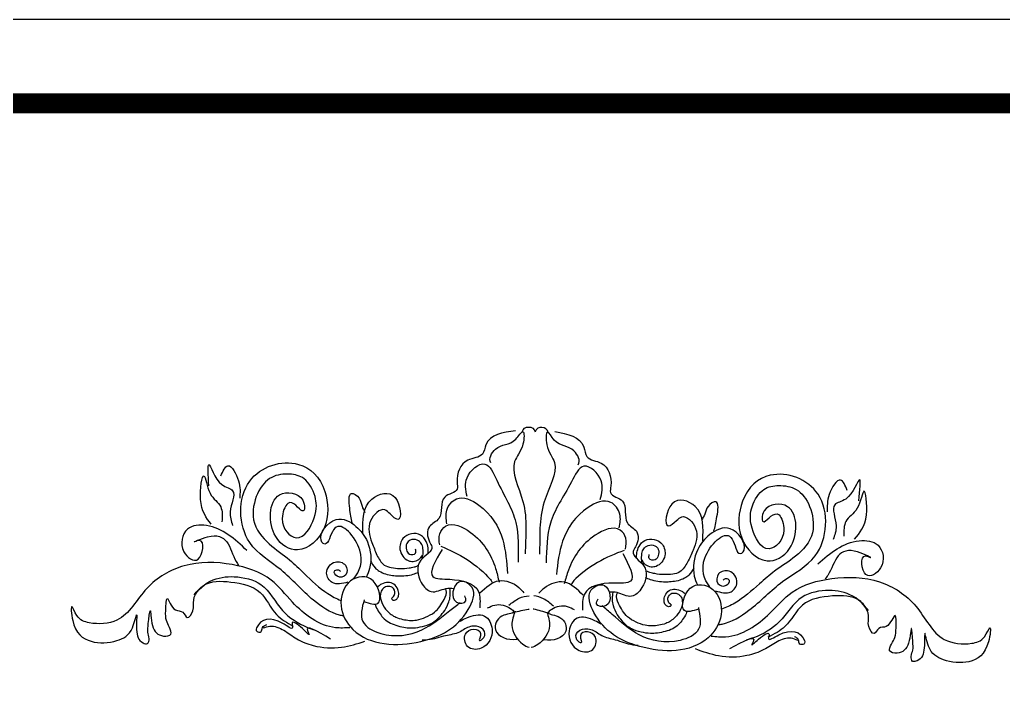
# Model space of a CAD drawing. Extents: x 3172 to 33391, y 13916 to 34175.
# Drawn here: x 20667 to 22007, y 19662 to 20587 of the extents above; entities that cross this region are included whole.
import ezdxf

# ---------------------------------------------------------------- set-up
doc = ezdxf.new("R2010")
doc.units = 0
doc.layers.get('0').update_dxf_attribs({"linetype": 'CONTINUOUS'})

msp = doc.modelspace()

# ---------------------------------------------------------------- linework, layer by layer
msp.add_lwpolyline([(22702.221, 13915.60471), (22702.221, 20586.55623), (13771.04168, 20586.55623), (13771.04168, 13915.60471)], close=True)
at = {"const_width": 27.3213}
msp.add_lwpolyline([(22588.38223, 14029.44347), (22588.38223, 20472.71746), (13913.86849, 20472.71746), (13913.86849, 14029.44347)], close=True, dxfattribs=at)
at = {"linetype": 'Continuous', "extrusion": (0, 0, -1)}
for centre, start_param, end_param in [((21359.70376, 20023.07068), 4.9355054788, 6.4402269414), ((21361.96467, 20023.07068), 6.126143673, 7.6308651355)]:
    msp.add_ellipse(centre, major_axis=(0, 8.27181), ratio=0.9547244094, start_param=start_param, end_param=end_param, dxfattribs=at)
at = {"linetype": 'Continuous'}
for centre, start_param, end_param in [((21377.27447, 20022.7151), 6.126143673, 7.6308651355), ((21379.53294, 20022.61014), 4.9355054788, 6.4402269414)]:
    msp.add_ellipse(centre, major_axis=(0.38403, 8.26289), ratio=0.9547244094, start_param=start_param, end_param=end_param, dxfattribs=at)
for points, knots in [([(21342.75762, 20026.48816), (21325.47645, 20024.04966), (21303.14889, 20020.89906), (21299.04799, 19989.28457), (21270.94726, 19990.01948), (21261.0835, 19965.16589), (21265.74608, 19941.90355), (21236.49067, 19939.48856), (21246.64084, 19906.16131), (21221.28944, 19897.82068), (21222.54274, 19878.74588), (21233.66395, 19863.19064), (21205.3855, 19850.83545), (21210.42697, 19822.10002), (21228.02517, 19802.28922), (21244.94575, 19812.3539), (21255.28071, 19811.87868), (21258.82919, 19811.58229)], [0, 0, 0, 0, 22.4654363606, 29.0257364792, 39.9630731733, 56.3076123384, 60.7741305468, 70.8060130596, 85.5868549027, 93.9599648057, 104.1111574954, 107.743275257, 119.5488183404, 134.1721717338, 143.3802155649, 153.7368428343, 159.1680382813, 159.1680382813, 159.1680382813, 159.1680382813]), ([(21309.21397, 19982.80649), (21305.62559, 19988.24752), (21317.9775, 20010.59685), (21338.82646, 20004.86819), (21355.51238, 20032.94994), (21354.0333, 20000.55058), (21331.18995, 19979.78549), (21362.2566, 19923.05307), (21356.16037, 19882.48985), (21356.16037, 19858.56183)], [0, 0, 0, 0, 9.6218825948, 25.0715891514, 32.0480949465, 40.2681677133, 53.1358032013, 80.0626172802, 114.877888544, 114.877888544, 114.877888544, 114.877888544]), ([(21428.09897, 19980.04531), (21431.93609, 19985.31387), (21420.63509, 20008.21255), (21399.54266, 20003.45801), (21384.17845, 20032.28415), (21384.15177, 19999.85106), (21406.00643, 19978.04783), (21372.33941, 19922.81889), (21376.54586, 19882.01639), (21375.43497, 19858.11417)], [0, 0, 0, 0, 9.6218825948, 25.0715891514, 32.0480949465, 40.2681677133, 53.1358032013, 80.0626172802, 114.877888544, 114.877888544, 114.877888544, 114.877888544]), ([(21396.61947, 20025.23718), (21413.76879, 20021.99901), (21435.92601, 20017.81523), (21438.55474, 19986.04443), (21466.65929, 19985.47394), (21475.35856, 19960.18921), (21469.62102, 19937.16842), (21498.73277, 19933.39781), (21487.04628, 19900.57773), (21511.98311, 19891.06912), (21509.84559, 19872.07308), (21498.01421, 19857.05093), (21525.68855, 19843.3962), (21519.31844, 19814.92581), (21500.81948, 19795.95339), (21484.38441, 19806.79278), (21474.03853, 19806.79788), (21470.48011, 19806.66656)], [0, 0, 0, 0, 22.4654363606, 29.0257364792, 39.9630731733, 56.3076123384, 60.7741305468, 70.8060130596, 85.5868549027, 93.9599648057, 104.1111574954, 107.743275257, 119.5488183404, 134.1721717338, 143.3802155649, 153.7368428343, 159.1680382813, 159.1680382813, 159.1680382813, 159.1680382813]), ([(20925.15579, 19951.49117), (20924.24647, 19965.96103), (20922.29841, 19996.95993), (20935.85999, 19950.78836), (20965.90104, 19946.61859), (20950.8014, 19918.10342), (20955.62628, 19903.15978), (20957.53258, 19897.25556)], [0, 0, 0, 0, 13.9741795914, 29.9369970565, 38.4029055632, 52.47353875, 61.6639845495, 61.6639845495, 61.6639845495, 61.6639845495]), ([(20941.34424, 19965.05011), (20944.42214, 19971.46697), (20952.11688, 19987.50908), (20968.80875, 19957.01539), (20967.75499, 19941.86539), (20967.24565, 19934.54257)], [0, 0, 0, 0, 8.2214108088, 20.5534965947, 32.0909577038, 32.0909577038, 32.0909577038, 32.0909577038]), ([(21108.65768, 19774.0331), (21106.83289, 19774.35063), (21092.03395, 19777.57074), (21060.62977, 19798.2483), (21026.37487, 19839.25249), (20965.87756, 19872.26082), (20962.92287, 19967.20489), (21043.91703, 19993.63856), (21086.34303, 19955.28066), (21090.12332, 19891.97673), (21050.43176, 19854.7856), (21005.44797, 19880.50287), (21006.20393, 19948.95028), (21057.25671, 19940.40848), (21055.86723, 19905.5036), (21035.02406, 19940.69942), (21019.05642, 19898.70275), (21048.91967, 19867.05073), (21073.86868, 19912.94616), (21070.60222, 19940.31935), (21057.53467, 19963.38765), (21034.46814, 19968.6234), (21008.90046, 19965.71458), (20989.72473, 19943.60813), (20980.47568, 19901.76165), (21006.82059, 19870.08971), (21033.04301, 19853.59869), (21058.37, 19828.67269), (21080.48092, 19807.3531), (21098.97853, 19797.64177), (21105.13304, 19795.30426)], [172.8628841392, 172.8628841392, 172.8628841392, 172.8628841392, 196.5319320631, 366.3449800695, 616.2198880526, 858.8322950787, 1218.4274042659, 1530.8064697366, 1747.71637213, 1903.5175479659, 2052.7376029322, 2164.90746286, 2334.3921355943, 2441.5406095616, 2509.6185225818, 2582.6042128833, 2623.2480685576, 2695.2742289079, 2789.6606526459, 2891.2700209159, 3027.6052534343, 3139.7751133621, 3266.3752367057, 3403.5447716537, 3540.5410187085, 3696.5113649357, 3845.7319146416, 3956.0262607631, 4127.0455359295, 4209.3820495993, 4209.3820495993, 4209.3820495993, 4209.3820495993]), ([(21276.83708, 19937.04522), (21275.1615, 19945.58123), (21271.40746, 19964.70557), (21303.36918, 19991.78225), (21322.91565, 19943.99915), (21347.71773, 19907.04063), (21346.8478, 19866.07675), (21346.4473, 19847.21739)], [0, 0, 0, 0, 12.3301255878, 27.6247910457, 41.1089771915, 71.9997188226, 98.3553948859, 98.3553948859, 98.3553948859, 98.3553948859]), ([(21458.31642, 19932.83024), (21460.3865, 19941.27925), (21465.02436, 19960.20869), (21434.35417, 19988.74004), (21412.61038, 19941.91593), (21386.1192, 19906.14873), (21385.08639, 19865.18864), (21384.61089, 19846.33102)], [0, 0, 0, 0, 12.3301255878, 27.6247910457, 41.1089771915, 71.9997188226, 98.3553948859, 98.3553948859, 98.3553948859, 98.3553948859]), ([(20928.39348, 19898.95043), (20921.67636, 19907.85958), (20909.06832, 19924.58207), (20918.67402, 19981.72551), (20923.65008, 19936.89817), (20944.42924, 19925.95397), (20943.42406, 19909.7647), (20942.96308, 19902.34016)], [0, 0, 0, 0, 18.0294081841, 33.8412342602, 46.0618785811, 57.746909982, 67.6452252842, 67.6452252842, 67.6452252842, 67.6452252842]), ([(21618.74643, 19762.18595), (21620.58399, 19762.41842), (21635.51647, 19764.94799), (21667.84677, 19784.14528), (21703.9684, 19823.51492), (21765.93294, 19853.679), (21773.29235, 19948.38352), (21693.61274, 19978.54894), (21649.45167, 19942.20209), (21642.73649, 19879.14191), (21680.65861, 19840.14815), (21726.78785, 19863.74926), (21729.21046, 19932.15797), (21677.81617, 19925.99557), (21677.58364, 19891.06382), (21700.03835, 19925.25402), (21714.03902, 19882.56131), (21682.73849, 19852.32986), (21659.94713, 19899.33409), (21664.48091, 19926.52611), (21678.60534, 19948.96287), (21701.89007, 19953.12208), (21727.29515, 19949.02938), (21745.42387, 19926.05651), (21752.72017, 19883.82576), (21724.93326, 19853.41106), (21697.9735, 19838.15523), (21671.51659, 19814.43195), (21648.43973, 19794.16188), (21629.5112, 19785.3198), (21623.25481, 19783.27054)], [172.8628841392, 172.8628841392, 172.8628841392, 172.8628841392, 196.5319320631, 366.3449800695, 616.2198880526, 858.8322950787, 1218.4274042659, 1530.8064697366, 1747.71637213, 1903.5175479659, 2052.7376029322, 2164.90746286, 2334.3921355943, 2441.5406095616, 2509.6185225818, 2582.6042128833, 2623.2480685576, 2695.2742289079, 2789.6606526459, 2891.2700209159, 3027.6052534343, 3139.7751133621, 3266.3752367057, 3403.5447716537, 3540.5410187085, 3696.5113649357, 3845.7319146416, 3956.0262607631, 4127.0455359295, 4209.3820495993, 4209.3820495993, 4209.3820495993, 4209.3820495993]), ([(21794.74767, 19945.22924), (21791.971, 19951.78207), (21785.02933, 19968.16413), (21766.93975, 19938.47826), (21767.28902, 19923.29568), (21767.45784, 19915.9571)], [0, 0, 0, 0, 8.2214108088, 20.5534965947, 32.0909577038, 32.0909577038, 32.0909577038, 32.0909577038]), ([(21810.28917, 19930.93335), (21811.8693, 19945.3454), (21815.25441, 19976.22043), (21799.56388, 19930.72825), (21769.36164, 19927.95768), (21783.12114, 19898.77223), (21777.60769, 19884.06871), (21775.42933, 19878.25936)], [0, 0, 0, 0, 13.9741795914, 29.9369970565, 38.4029055632, 52.47353875, 61.6639845495, 61.6639845495, 61.6639845495, 61.6639845495]), ([(21120.1827, 19900.97872), (21119.10622, 19906.82606), (21116.95964, 19918.48605), (21114.29897, 19947.15175), (21131.71751, 19935.15693), (21132.87711, 19924.1189), (21136.26614, 19917.95568), (21137.77523, 19915.21129)], [0, 0, 0, 0, 9.8796856964, 19.7007426207, 25.9007935747, 31.556711011, 36.0968548522, 36.0968548522, 36.0968548522, 36.0968548522]), ([(21134.81508, 19887.06548), (21134.72413, 19904.77864), (21134.57, 19934.7969), (21184.07965, 19949.17714), (21189.62248, 19896.66662), (21172.59373, 19912.20855), (21161.56038, 19923.9488), (21138.60215, 19902.28538), (21145.51667, 19877.20136), (21151.72247, 19862.66235), (21154.10037, 19857.09139)], [0, 0, 0, 0, 23.3458651826, 39.5639231379, 54.0635061298, 60.5498660649, 65.0472251346, 77.2814937503, 91.6971120094, 100.6521262523, 100.6521262523, 100.6521262523, 100.6521262523]), ([(21249.31672, 19899.75821), (21248.4307, 19906.08313), (21246.57456, 19919.33326), (21264.75033, 19941.1908), (21303.82938, 19922.45595), (21328.24011, 19882.8045), (21330.76216, 19847.555), (21331.8777, 19831.96366)], [0, 0, 0, 0, 9.042083331, 18.9423281514, 35.0989340206, 63.3879307938, 85.8245928474, 85.8245928474, 85.8245928474, 85.8245928474]), ([(21597.86491, 19876.31083), (21598.77812, 19894.00068), (21600.32572, 19923.97941), (21551.53708, 19940.64269), (21543.56235, 19888.44613), (21561.29429, 19903.18072), (21572.8608, 19914.39607), (21594.78853, 19891.69014), (21586.7169, 19866.95419), (21579.8428, 19852.71897), (21577.20882, 19847.26441)], [0, 0, 0, 0, 23.3458651826, 39.5639231379, 54.0635061298, 60.5498660649, 65.0472251346, 77.2814937503, 91.6971120094, 100.6521262523, 100.6521262523, 100.6521262523, 100.6521262523]), ([(21804.6157, 19878.59958), (21811.73919, 19887.18727), (21825.11, 19903.30639), (21818.16763, 19960.83416), (21811.11576, 19916.28618), (21789.85091, 19906.31849), (21790.10339, 19890.10001), (21790.21918, 19882.66207)], [0, 0, 0, 0, 18.0294081841, 33.8412342602, 46.0618785811, 57.746909982, 67.6452252842, 67.6452252842, 67.6452252842, 67.6452252842]), ([(21484.07601, 19894.30576), (21485.25472, 19900.58273), (21487.72401, 19913.7324), (21470.5826, 19936.41021), (21430.6759, 19919.50985), (21404.45062, 19881.03446), (21400.29479, 19845.94006), (21398.4566, 19830.41732)], [0, 0, 0, 0, 9.042083331, 18.9423281514, 35.0989340206, 63.3879307938, 85.8245928474, 85.8245928474, 85.8245928474, 85.8245928474]), ([(21613.12745, 19889.52975), (21614.47424, 19895.32081), (21617.15984, 19906.86856), (21621.14848, 19935.37983), (21603.19185, 19924.20662), (21601.52104, 19913.23433), (21597.84953, 19907.23509), (21596.21466, 19904.56373)], [0, 0, 0, 0, 9.8796856964, 19.7007426207, 25.9007935747, 31.556711011, 36.0968548522, 36.0968548522, 36.0968548522, 36.0968548522]), ([(20976.95872, 19863.35828), (20960.5018, 19878.62398), (20937.25269, 19900.19023), (20891.37258, 19897.29215), (20883.03615, 19862.95657), (20914.7273, 19839.12553), (20921.15236, 19881.92311), (20898.19871, 19871.87698), (20931.05631, 19887.73926), (20952.7527, 19878.22529), (20957.86939, 19854.5921), (20964.51242, 19844.68228), (20965.62681, 19843.01988)], [0, 0, 0, 0, 32.435728477, 45.8227916054, 60.8232231761, 71.8555430529, 84.2130628065, 87.6037058942, 97.2288403446, 110.7914126957, 125.4972297421, 128.461433194, 128.461433194, 128.461433194, 128.461433194]), ([(21122.44675, 19825.04994), (21130.53294, 19834.66755), (21141.92722, 19862.75092), (21096.71774, 19914.686), (21087.52875, 19866.59798), (21070.47773, 19881.16595), (21096.71774, 19914.686), (21126.12219, 19898.1437), (21144.9, 19873.95058), (21147.78193, 19845.41871), (21141.2232, 19830.76825), (21139.36003, 19826.97472)], [0, 0, 0, 0, 17.5728178538, 37.3742712812, 47.5422123419, 54.1716603344, 71.8226351433, 86.5323349323, 99.3748713571, 116.7152392291, 122.9085416749, 122.9085416749, 122.9085416749, 122.9085416749]), ([(21239.60366, 19870.94546), (21238.81808, 19876.17629), (21237.35064, 19885.94728), (21252.7851, 19904.77303), (21293.20455, 19884.94152), (21312.96935, 19852.41773), (21319.07205, 19826.38631), (21320.54589, 19820.09959)], [0, 0, 0, 0, 7.3980950778, 13.8193632902, 31.5715380616, 61.0080877533, 70.3807046773, 70.3807046773, 70.3807046773, 70.3807046773]), ([(21492.44093, 19865.07315), (21493.46851, 19870.26186), (21495.388, 19879.95418), (21480.84419, 19899.47621), (21439.54762, 19881.5426), (21418.29417, 19849.97149), (21410.98951, 19824.25147), (21409.22539, 19818.03994)], [0, 0, 0, 0, 7.3980950778, 13.8193632902, 31.5715380616, 61.0080877533, 70.3807046773, 70.3807046773, 70.3807046773, 70.3807046773]), ([(21607.34075, 19813.78796), (21599.70979, 19823.7706), (21589.6316, 19852.35269), (21637.20348, 19902.13285), (21644.15002, 19853.67008), (21661.85899, 19867.43073), (21637.20348, 19902.13285), (21607.06275, 19886.97354), (21587.18199, 19863.67828), (21582.97853, 19835.31097), (21588.85003, 19820.37182), (21590.53507, 19816.49588)], [0, 0, 0, 0, 17.5728178538, 37.3742712812, 47.5422123419, 54.1716603344, 71.8226351433, 86.5323349323, 99.3748713571, 116.7152392291, 122.9085416749, 122.9085416749, 122.9085416749, 122.9085416749]), ([(21241.2225, 19869.25067), (21253.02046, 19864.00771), (21276.63546, 19853.51334), (21303.86323, 19830.27055), (21310.18369, 19821.69385), (21311.12216, 19818.88308)], [0, 0, 0, 0, 163.7603562168, 327.785335117, 364.2924072635, 364.2924072635, 364.2924072635, 364.2924072635]), ([(21754.45042, 19845.30052), (21771.59832, 19859.78572), (21795.8236, 19880.24934), (21841.5197, 19875.22434), (21848.25306, 19840.53876), (21815.48969, 19818.20472), (21811.0585, 19861.25444), (21833.52099, 19850.15349), (21801.43525, 19867.52413), (21779.32055, 19859.02769), (21773.11218, 19835.65753), (21766.01624, 19826.06682), (21764.82588, 19824.45794)], [0, 0, 0, 0, 32.435728477, 45.8227916054, 60.8232231761, 71.8555430529, 84.2130628065, 87.6037058942, 97.2288403446, 110.7914126957, 125.4972297421, 128.461433194, 128.461433194, 128.461433194, 128.461433194]), ([(21242.84005, 19864.81672), (21233.59281, 19849.11271), (21218.60336, 19823.65708), (21261.46982, 19825.18108), (21295.78558, 19817.32009), (21294.59598, 19793.20034), (21294.19607, 19785.09208)], [0, 0, 0, 0, 19.0550519819, 30.8875498248, 52.2698777618, 63.0979583059, 63.0979583059, 63.0979583059, 63.0979583059]), ([(21490.74515, 19863.45533), (21478.7165, 19858.76577), (21454.63975, 19849.37907), (21426.36226, 19827.42543), (21419.65043, 19819.15142), (21418.58248, 19816.38725)], [0, 0, 0, 0, 163.7603562168, 327.785335117, 364.2924072635, 364.2924072635, 364.2924072635, 364.2924072635]), ([(21488.92349, 19859.10127), (21497.43169, 19842.98487), (21511.22316, 19816.86078), (21468.47368, 19820.37328), (21433.82996, 19814.11392), (21433.89849, 19789.96495), (21433.92152, 19781.84686)], [0, 0, 0, 0, 19.0550519819, 30.8875498248, 52.2698777618, 63.0979583059, 63.0979583059, 63.0979583059, 63.0979583059]), ([(21136.17594, 19793.81566), (21143.94109, 19791.09295), (21163.6499, 19784.1824), (21153.30785, 19831.97868), (21111.87141, 19826.41905), (21099.90205, 19786.72042), (21130.4679, 19733.57329), (21212.20404, 19731.16638), (21271.86936, 19761.60235), (21292.25778, 19812.2979), (21260.16838, 19828.95461), (21251.65628, 19789.0271), (21277.92919, 19791.56543), (21274.69383, 19798.95601), (21273.59939, 19801.45605)], [0, 0, 0, 0, 9.8545457574, 25.0119541588, 40.6369915892, 58.3446877363, 75.9956389246, 123.5530854016, 162.5927175212, 177.5931490918, 187.2182835422, 200.4728629455, 207.1029974875, 210.4923218053, 210.4923218053, 210.4923218053, 210.4923218053]), ([(21294.19607, 19805.48681), (21302.5156, 19813.18543), (21318.3555, 19827.84315), (21343.69134, 19817.81074), (21352.17227, 19808.05667), (21354.40669, 19805.48681)], [0, 0, 0, 0, 15.7350259645, 29.9585883506, 35.0464822567, 35.0464822567, 35.0464822567, 35.0464822567]), ([(21434.86838, 19802.2196), (21426.91524, 19810.29616), (21411.77293, 19825.67346), (21385.99864, 19816.82813), (21377.07401, 19807.47831), (21374.72268, 19805.01496)], [0, 0, 0, 0, 15.7350259645, 29.9585883506, 35.0464822567, 35.0464822567, 35.0464822567, 35.0464822567]), ([(21592.17627, 19783.22474), (21584.29309, 19780.86548), (21564.2847, 19774.87739), (21576.8346, 19822.14199), (21617.96825, 19814.66461), (21628.08164, 19774.45309), (21595.08133, 19722.78233), (21513.32158, 19724.17272), (21455.13362, 19757.34591), (21437.12079, 19808.93336), (21469.9489, 19824.08231), (21476.59814, 19783.80268), (21450.4714, 19787.55802), (21454.04639, 19794.79042), (21455.25572, 19797.23696)], [0, 0, 0, 0, 9.8545457574, 25.0119541588, 40.6369915892, 58.3446877363, 75.9956389246, 123.5530854016, 162.5927175212, 177.5931490918, 187.2182835422, 200.4728629455, 207.1029974875, 210.4923218053, 210.4923218053, 210.4923218053, 210.4923218053]), ([(21136.58602, 19796.21649), (21133.85903, 19785.37386), (21128.34013, 19763.43047), (21169.35978, 19743.2176), (21213.94792, 19749.48634), (21246.06183, 19775.6356), (21262.9142, 19788.81763), (21267.63259, 19792.50838)], [0, 0, 0, 0, 14.4156182591, 29.1744234336, 57.7144751168, 80.8457521138, 89.840510818, 89.840510818, 89.840510818, 89.840510818]), ([(21304.82151, 19785.09208), (21311.14904, 19788.10834), (21322.38284, 19793.46336), (21348.84005, 19776.94329), (21319.71086, 19777.31903), (21308.67594, 19748.64253), (21333.65516, 19740.35145), (21344.88538, 19742.65547), (21345.42308, 19742.78377)], [0, 0, 0, 0, 90.1880899431, 160.1184139758, 230.4458865765, 313.3022164349, 442.7645441705, 449.3928053753, 449.3928053753, 449.3928053753, 449.3928053753]), ([(21333.74245, 19788.6672), (21338.18562, 19792.23667), (21346.18184, 19798.6605), (21356.75182, 19801.39203), (21361.3724, 19801.58749)], [0, 0, 0, 0, 8.5450367685, 15.3781821162, 15.3781821162, 15.3781821162, 15.3781821162]), ([(21394.58377, 19787.25412), (21390.3111, 19791.02602), (21382.62174, 19797.81416), (21372.18997, 19801.03347), (21367.58345, 19801.44324)], [0, 0, 0, 0, 8.5450367685, 15.3781821162, 15.3781821162, 15.3781821162, 15.3781821162]), ([(21423.30755, 19782.34016), (21417.12687, 19785.64693), (21406.15379, 19791.51772), (21378.95815, 19776.24377), (21408.07338, 19775.26675), (21417.76505, 19746.10886), (21392.42785, 19738.98641), (21381.3167, 19741.80932), (21380.78553, 19741.96245)], [0, 0, 0, 0, 90.1880899431, 160.1184139758, 230.4458865765, 313.3022164349, 442.7645441705, 449.3928053753, 449.3928053753, 449.3928053753, 449.3928053753]), ([(21342.58081, 19780.70641), (21339.99976, 19774.38064), (21334.22149, 19758.29082), (21346.16496, 19738.92275), (21358.60477, 19731.83772), (21361.50497, 19731.3652)], [11.3944617291, 11.3944617291, 11.3944617291, 11.3944617291, 90.2602563591, 211.9053778089, 250.6665120744, 250.6665120744, 250.6665120744, 250.6665120744]), ([(21339.92971, 19778.83387), (21346.97742, 19780.65432), (21354.42823, 19782.57889), (21361.04789, 19783.55669), (21361.40635, 19783.60316)], [0, 0, 0, 0, 10.6018235603, 11.2082090376, 11.2082090376, 11.2082090376, 11.2082090376]), ([(21385.38536, 19779.71224), (21387.66994, 19773.27347), (21392.69498, 19756.93273), (21379.8652, 19738.14004), (21367.10988, 19731.64018), (21364.19087, 19731.30282)], [11.3944617291, 11.3944617291, 11.3944617291, 11.3944617291, 90.2602563591, 211.9053778089, 250.6665120744, 250.6665120744, 250.6665120744, 250.6665120744]), ([(21387.94666, 19777.71864), (21380.99107, 19779.86433), (21373.63764, 19782.13274), (21367.07051, 19783.41681), (21366.71459, 19783.47987)], [0, 0, 0, 0, 10.6018235603, 11.2082090376, 11.2082090376, 11.2082090376, 11.2082090376]), ([(21591.8781, 19785.64203), (21594.09876, 19774.68448), (21598.59296, 19752.50853), (21556.67914, 19734.22185), (21512.43011, 19742.55389), (21481.56484, 19770.16589), (21465.34263, 19784.11609), (21460.80068, 19788.02192)], [0, 0, 0, 0, 14.4156182591, 29.1744234336, 57.7144751168, 80.8457521138, 89.840510818, 89.840510818, 89.840510818, 89.840510818]), ([(21091.00245, 19742.38349), (21073.19312, 19753.16988), (21053.21371, 19765.2706), (21063.91333, 19745.06245), (21051.46641, 19759.52698), (21036.09653, 19769.90007), (21041.50994, 19752.51432), (21015.18881, 19774.47034), (20994.06156, 19770.20852), (20988.91456, 19753.98794), (20992.7556, 19751.76708), (20997.68732, 19752.32937), (20997.35872, 19759.7029), (21001.63856, 19761.52965), (21004.03593, 19762.55291)], [0, 0, 0, 0, 16.6053921884, 18.6287698839, 24.5309520425, 32.4660771602, 35.0588249703, 42.6895177978, 60.7123583712, 62.4124370294, 64.4284541653, 66.1292719841, 68.9591113645, 72.5629620298, 72.5629620298, 72.5629620298, 72.5629620298]), ([(20999.23137, 19757.72252), (21002.26591, 19758.83311), (21011.57974, 19762.24184), (21028.29352, 19754.97129), (21045.16414, 19741.51177), (21071.71033, 19731.01451), (21104.3604, 19729.10875), (21127.28354, 19736.27448), (21137.82223, 19739.56886)], [0, 0, 0, 0, 4.8058548133, 14.7504936203, 25.3006879714, 37.606136269, 57.2109827005, 73.8939368862, 73.8939368862, 73.8939368862, 73.8939368862]), ([(21634.91325, 19729.7508), (21653.20415, 19739.69874), (21673.72381, 19750.85884), (21662.09753, 19731.16922), (21675.20257, 19745.04029), (21691.03746, 19754.68863), (21684.82273, 19737.57295), (21712.13481, 19758.2833), (21733.04142, 19753.04522), (21737.42981, 19736.60318), (21733.48981, 19734.56303), (21728.58951, 19735.35367), (21729.26008, 19742.704), (21725.06966, 19744.72748), (21722.72238, 19745.86094)], [0, 0, 0, 0, 16.6053921884, 18.6287698839, 24.5309520425, 32.4660771602, 35.0588249703, 42.6895177978, 60.7123583712, 62.4124370294, 64.4284541653, 66.1292719841, 68.9591113645, 72.5629620298, 72.5629620298, 72.5629620298, 72.5629620298]), ([(21727.29751, 19740.81269), (21724.3178, 19742.06297), (21715.17227, 19745.90043), (21698.13897, 19739.41368), (21680.66166, 19726.75192), (21653.65674, 19717.49841), (21620.95341, 19717.11053), (21598.38766, 19725.33277), (21588.01328, 19729.11287)], [0, 0, 0, 0, 4.8058548133, 14.7504936203, 25.3006879714, 37.606136269, 57.2109827005, 73.8939368862, 73.8939368862, 73.8939368862, 73.8939368862])]:
    msp.add_open_spline(points, degree=3, knots=knots, dxfattribs=at)
for points, knots in [([(21223.73855, 19859.12994), (21223.88499, 19861.75929), (21224.09614, 19867.35979), (21221.32561, 19876.54847), (21213.9782, 19885.87961), (21200.64777, 19887.51309), (21187.65448, 19880.62317), (21182.7656, 19863.06737), (21192.65079, 19849.75427), (21203.78598, 19847.68442), (21211.62342, 19850.21157), (21214.70596, 19854.97303), (21216.20236, 19857.28445)], [0.5060689769, 0.5060689769, 0.5060689769, 0.5060689769, 4.3095840693, 8.6227762067, 14.2956233949, 20.823017325, 27.4143383282, 34.9643981274, 44.2723670029, 47.6632850118, 51.8724159699, 55.8433911011, 55.8433911011, 55.8433911011, 55.8433911011]), ([(21215.56434, 19851.9813), (21216.01031, 19853.36895), (21217.09488, 19857.96305), (21217.18335, 19865.1247), (21215.20813, 19873.33983), (21208.52221, 19878.42703), (21200.03742, 19878.98362), (21193.52234, 19872.68531), (21193.70291, 19864.63496), (21197.42821, 19856.6289), (21207.90732, 19857.92044), (21207.03184, 19863.2256), (21206.69911, 19865.24186)], [37.5064996794, 37.5064996794, 37.5064996794, 37.5064996794, 39.6338752653, 44.3941342718, 47.8522826522, 51.4305644113, 56.2587245001, 59.5482486647, 63.6750973365, 67.1334475035, 71.4123843833, 74.035583678, 74.035583678, 74.035583678, 74.035583678]), ([(21507.74038, 19852.5338), (21507.71616, 19855.16712), (21507.76525, 19860.77138), (21510.95939, 19869.82153), (21518.73209, 19878.8015), (21532.12398, 19879.81433), (21544.7834, 19872.32861), (21548.85195, 19854.56477), (21538.35934, 19841.72496), (21527.14006, 19840.17431), (21519.4284, 19843.06259), (21516.57024, 19847.96203), (21515.18276, 19850.34043)], [0.5060689769, 0.5060689769, 0.5060689769, 0.5060689769, 4.3095840693, 8.6227762067, 14.2956233949, 20.823017325, 27.4143383282, 34.9643981274, 44.2723670029, 47.6632850118, 51.8724159699, 55.8433911011, 55.8433911011, 55.8433911011, 55.8433911011]), ([(21515.57389, 19845.01338), (21515.19283, 19846.42023), (21514.32271, 19851.05974), (21514.56683, 19858.21777), (21516.92131, 19866.33233), (21523.8362, 19871.10365), (21532.33769, 19871.26572), (21538.55333, 19864.67173), (21537.99921, 19856.63845), (21533.90623, 19848.81398), (21523.49838, 19850.59063), (21524.61922, 19855.84942), (21525.0452, 19857.84806)], [37.5064996794, 37.5064996794, 37.5064996794, 37.5064996794, 39.6338752653, 44.3941342718, 47.8522826522, 51.4305644113, 56.2587245001, 59.5482486647, 63.6750973365, 67.1334475035, 71.4123843833, 74.035583678, 74.035583678, 74.035583678, 74.035583678]), ([(21154.10037, 19857.09139), (21155.41843, 19854.64435), (21158.11004, 19849.64721), (21164.03226, 19842.3579), (21174.17479, 19839.62624), (21185.47098, 19838.37094), (21196.14729, 19838.9769), (21204.00714, 19840.76933), (21208.4132, 19841.75438), (21210.01075, 19842.89696), (21210.34872, 19843.17931)], [0, 0, 0, 0, 4.1049050336, 8.3826881253, 13.4310610448, 19.4518896961, 25.8360980109, 29.5095626714, 31.8318613358, 32.4960939385, 32.4960939385, 32.4960939385, 32.4960939385]), ([(21145.34147, 19849.29898), (21147.12773, 19845.85501), (21150.08556, 19840.15222), (21157.75369, 19834.46146), (21165.90931, 19831.09), (21174.75715, 19829.40401), (21184.00138, 19828.33189), (21193.50095, 19829.0129), (21202.81919, 19830.31428), (21208.28525, 19832.70426), (21210.59524, 19833.71427)], [0, 0, 0, 0, 5.6122001915, 9.2931020258, 14.0390277354, 18.8856647131, 22.9592387564, 28.1757318457, 33.3693690961, 37.1706929255, 37.1706929255, 37.1706929255, 37.1706929255]), ([(21577.20882, 19847.26441), (21575.77858, 19844.8812), (21572.85787, 19840.01442), (21566.60363, 19833.00791), (21556.34521, 19830.75008), (21545.00293, 19830.02057), (21534.36625, 19831.12154), (21526.59809, 19833.27694), (21522.24252, 19834.46548), (21520.69974, 19835.681), (21520.37525, 19835.97874)], [0, 0, 0, 0, 4.1049050336, 8.3826881253, 13.4310610448, 19.4518896961, 25.8360980109, 29.5095626714, 31.8318613358, 32.4960939385, 32.4960939385, 32.4960939385, 32.4960939385]), ([(21585.59651, 19839.07376), (21583.65228, 19835.71643), (21580.43289, 19830.15711), (21572.50882, 19824.82849), (21564.20548, 19821.8393), (21555.2889, 19820.56591), (21546.00486, 19819.92412), (21536.54715, 19821.04543), (21527.29938, 19822.77801), (21521.95017, 19825.41918), (21519.68956, 19826.53535)], [0, 0, 0, 0, 5.6122001915, 9.2931020258, 14.0390277354, 18.8856647131, 22.9592387564, 28.1757318457, 33.3693690961, 37.1706929255, 37.1706929255, 37.1706929255, 37.1706929255]), ([(21173.79249, 19798.04498), (21174.14406, 19797.24224), (21175.11493, 19795.0254), (21179.58964, 19795.52862), (21182.66819, 19798.80544), (21184.26392, 19804.17801), (21182.70558, 19811.11899), (21178.09935, 19818.52687), (21168.85385, 19820.32754), (21161.379, 19818.39469), (21156.70395, 19815.39171), (21155.14366, 19813.60727), (21154.78741, 19813.14596)], [0, 0, 0, 0, 1.2015881968, 3.3183359348, 5.3723647013, 7.7896082923, 11.113407683, 15.5119819108, 19.7454081842, 24.4185294898, 27.0738138753, 27.9348804352, 27.9348804352, 27.9348804352, 27.9348804352]), ([(21151.81151, 19790.05896), (21152.08914, 19789.02648), (21153.39341, 19784.99287), (21156.95319, 19778.84959), (21162.38879, 19771.22397), (21170.11946, 19764.94849), (21180.1143, 19761.24074), (21190.1002, 19758.62352), (21201.21105, 19757.38255), (21213.10126, 19758.77768), (21224.56696, 19761.74586), (21233.55585, 19766.93044), (21240.12332, 19773.71555), (21247.18127, 19781.8457), (21251.78875, 19791.60951), (21254.13013, 19800.47193), (21253.94226, 19806.61454), (21253.67026, 19809.96616), (21253.56103, 19811.31207)], [39.5472486294, 39.5472486294, 39.5472486294, 39.5472486294, 41.1028989887, 45.7263456323, 49.9140705714, 54.9163022824, 60.3439091801, 65.942214493, 70.6010163227, 77.2810552532, 84.0717553545, 88.4792002419, 92.7163919133, 98.0707239882, 104.3939138068, 108.3717459194, 111.3033534561, 113.2705919096, 113.2705919096, 113.2705919096, 113.2705919096]), ([(21173.79249, 19798.04498), (21174.51839, 19798.56442), (21176.74154, 19800.15531), (21179.92807, 19805.54109), (21176.1317, 19814.17295), (21167.68646, 19814.95329), (21161.08376, 19811.271), (21157.6067, 19802.61277), (21160.28749, 19791.32812), (21167.68962, 19779.94611), (21178.28319, 19772.34175), (21192.0933, 19768.43041), (21206.26876, 19767.12354), (21220.64788, 19772.43199), (21232.08157, 19777.73555), (21240.17972, 19787.04746), (21245.58537, 19796.60975), (21250.15829, 19805.93022), (21247.82854, 19810.29595), (21247.50897, 19810.8948)], [0, 0, 0, 0, 1.3409676181, 4.1069314358, 8.4590160159, 12.3366932575, 15.6746734072, 19.2804599585, 25.071109126, 31.7493151055, 39.0726604259, 44.0155780663, 53.5144333138, 60.10352695, 67.0573118992, 72.3462117607, 77.8786505169, 84.0647940616, 85.04824295, 85.04824295, 85.04824295, 85.04824295]), ([(21576.38316, 19780.198), (21576.05788, 19779.17953), (21574.56776, 19775.21081), (21570.7266, 19769.23942), (21564.94284, 19761.87438), (21556.92915, 19755.96458), (21546.77295, 19752.72485), (21536.67632, 19750.57406), (21525.51983, 19749.85026), (21513.70722, 19751.79591), (21502.39168, 19755.2932), (21493.65318, 19760.8895), (21487.4078, 19767.9722), (21480.73491, 19776.42126), (21476.5857, 19786.38845), (21474.6583, 19795.35001), (21475.13114, 19801.47728), (21475.55845, 19804.81266), (21475.73005, 19806.15205)], [39.5472486294, 39.5472486294, 39.5472486294, 39.5472486294, 41.1028989887, 45.7263456323, 49.9140705714, 54.9163022824, 60.3439091801, 65.942214493, 70.6010163227, 77.2810552532, 84.0717553545, 88.4792002419, 92.7163919133, 98.0707239882, 104.3939138068, 108.3717459194, 111.3033534561, 113.2705919096, 113.2705919096, 113.2705919096, 113.2705919096]), ([(21554.79663, 19789.1959), (21554.09564, 19789.74849), (21551.94874, 19791.44087), (21549.01569, 19796.96878), (21553.20871, 19805.41509), (21561.68107, 19805.8025), (21568.1057, 19801.81764), (21571.17704, 19793.00732), (21567.97524, 19781.85929), (21560.05266, 19770.83322), (21549.11748, 19763.72888), (21535.14066, 19760.46291), (21520.91982, 19759.81556), (21506.80265, 19765.78585), (21495.62752, 19771.61452), (21487.97042, 19781.29235), (21483.01454, 19791.0953), (21478.87927, 19800.61803), (21481.40918, 19804.87088), (21481.75621, 19805.45425)], [0, 0, 0, 0, 1.3409676181, 4.1069314358, 8.4590160159, 12.3366932575, 15.6746734072, 19.2804599585, 25.071109126, 31.7493151055, 39.0726604259, 44.0155780663, 53.5144333138, 60.10352695, 67.0573118992, 72.3462117607, 77.8786505169, 84.0647940616, 85.04824295, 85.04824295, 85.04824295, 85.04824295]), ([(21554.79663, 19789.1959), (21554.40818, 19788.41035), (21553.33543, 19786.24098), (21548.88891, 19786.9514), (21545.96581, 19790.3676), (21544.62123, 19795.80847), (21546.50013, 19802.66962), (21551.44531, 19809.85566), (21560.76445, 19811.22515), (21568.1415, 19808.94735), (21572.67209, 19805.73057), (21574.14785, 19803.87562), (21574.48231, 19803.39827)], [0, 0, 0, 0, 1.2015881968, 3.3183359348, 5.3723647013, 7.7896082923, 11.113407683, 15.5119819108, 19.7454081842, 24.4185294898, 27.0738138753, 27.9348804352, 27.9348804352, 27.9348804352, 27.9348804352])]:
    msp.add_open_spline(points, degree=3, knots=knots)
for points in [[(21117.19885, 19758.07062), (21097.62783, 19758.07062), (21038.91477, 19793.06552), (21010.07325, 19822.91409), (20957.02552, 19844.01395), (20891.61711, 19842.47007), (20840.62947, 19811.59222), (20799.94235, 19768.36325), (20762.34539, 19764.76081), (20745.34953, 19774.53879), (20738.65419, 19786.88995), (20739.68421, 19767.84861), (20764.92055, 19739.54393), (20799.94235, 19740.57317), (20821.05845, 19758.07062), (20826.72372, 19775.56807), (20826.72372, 19755.49746), (20835.47921, 19737.4854), (20841.65955, 19736.45612), (20843.71964, 19743.14634), (20842.17456, 19751.89505), (20842.68956, 19763.73156), (20845.26472, 19781.22901), (20848.35489, 19761.1584), (20863.29066, 19746.74875), (20873.59118, 19749.32192), (20871.53108, 19758.58526), (20867.41084, 19767.84861), (20866.38083, 19781.22901), (20868.44092, 19797.69718), (20879.77151, 19782.25826), (20889.55702, 19779.17049), (20895.73736, 19771.96566), (20903.46272, 19781.22901), (20904.49279, 19795.63866), (20927.15398, 19821.37021), (20959.60067, 19827.54578), (20996.16756, 19816.73852), (21025.52409, 19781.74365), (21059.51587, 19758.58526), (21069.30132, 19754.98285)], [(21114.59612, 19820.14087), (21093.11737, 19819.64177), (21085.62484, 19832.61894), (21097.11346, 19847.59257), (21111.09961, 19843.10048), (21111.59907, 19830.1233), (21100.11045, 19828.12685), (21096.11442, 19835.11454), (21100.60997, 19837.111), (21104.60599, 19835.11454)], [(21614.955, 19808.5197), (21636.38742, 19807.02396), (21644.47436, 19819.63928), (21633.6933, 19835.13014), (21619.51367, 19831.29222), (21618.41227, 19818.35223), (21629.79582, 19815.82455), (21634.11195, 19822.61918), (21629.71394, 19824.8222), (21625.62953, 19823.01342)], [(20905.0078, 19802.84351), (20917.88348, 19815.70927), (20954.96542, 19820.34093), (20995.13748, 19805.93128), (21017.28366, 19776.08271), (21039.94485, 19760.12915)], [(21609.47339, 19746.63722), (21629.02331, 19745.72861), (21689.29774, 19777.95994), (21719.49392, 19806.43732), (21773.46404, 19825.05162), (21838.73024, 19820.47273), (21888.22936, 19787.26101), (21926.86565, 19742.1897), (21964.25482, 19736.84565), (21981.68631, 19745.82404), (21988.94785, 19757.85104), (21987.03492, 19738.87805), (21960.51171, 19711.77552), (21925.57546, 19714.42959), (21905.29446, 19732.88851), (21900.44765, 19750.63011), (21899.51584, 19730.58114), (21889.93356, 19712.99499), (21883.7121, 19712.25375), (21881.96483, 19719.0324), (21883.91442, 19727.69994), (21883.94949, 19739.5476), (21882.18945, 19757.14574), (21878.17081, 19737.24023), (21862.58216, 19723.53953), (21852.41221, 19726.58814), (21854.90015, 19735.74586), (21859.44601, 19744.80793), (21861.09612, 19758.12608), (21859.8028, 19774.67214), (21847.76766, 19759.7759), (21837.84934, 19757.14576), (21831.34118, 19750.23564), (21824.05421, 19759.84766), (21823.69424, 19774.28958), (21802.25211, 19801.04547), (21770.1271, 19808.72076), (21733.09791, 19799.62281), (21702.14835, 19766.0286), (21667.11807, 19744.4733), (21657.17592, 19741.32907)], [(21823.51428, 19781.51058), (21811.24979, 19794.96024), (21774.42286, 19801.30848), (21733.62514, 19788.77941), (21710.11708, 19759.99119), (21686.73966, 19745.10691)], [(21267.68424, 19767.2143), (21276.60782, 19771.67265), (21300.7015, 19773.90184), (21310.96363, 19756.06837), (21296.23971, 19730.20987), (21277.50016, 19732.43903), (21274.82309, 19749.38083), (21285.97757, 19756.06837), (21295.34737, 19750.2725), (21294.00881, 19740.4641), (21297.57827, 19742.24744), (21300.7015, 19752.94751), (21289.54702, 19760.0809), (21273.93076, 19756.51422), (21266.34568, 19752.05584), (21247.60613, 19747.15164), (21223.51246, 19741.35577), (21215.92744, 19740.90995)], [(21459.57477, 19762.75751), (21450.8678, 19767.62534), (21426.9036, 19770.97071), (21415.82458, 19753.6329), (21429.33212, 19727.11871), (21448.15495, 19728.47546), (21451.61567, 19745.2747), (21440.78371, 19752.47289), (21431.15492, 19747.11828), (21432.03667, 19737.25831), (21428.55386, 19739.20544), (21425.93076, 19750.03897), (21437.40439, 19756.64682), (21452.83822, 19752.35898), (21460.20813, 19747.55325), (21478.69979, 19741.78433), (21502.49841, 19734.87613), (21510.05455, 19734.07865)]]:
    msp.add_spline(points, degree=3)

doc.saveas('drawing.dxf')
